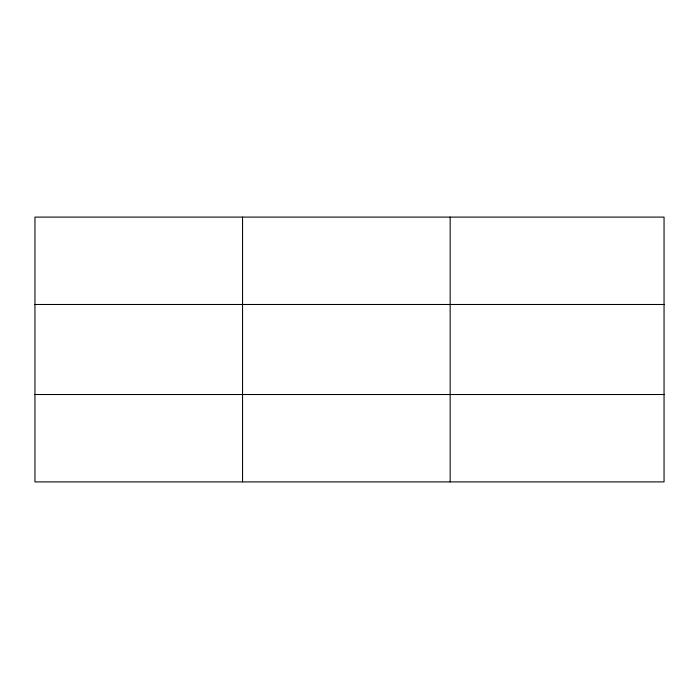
<?xml version="1.0" encoding="UTF-8"?>
<svg xmlns="http://www.w3.org/2000/svg" width="699" height="699" viewBox="0 0 699 699"><rect width="100%" height="100%" fill="white"/><g stroke="black" fill="none" stroke-linecap="round" stroke-linejoin="round"><path stroke-width="1.05" d="M242.553 481.899L242.553 217.101M450.156 481.899L450.156 217.101M664.05 304.484L664.05 217.101L34.95 217.101L34.95 481.899L664.05 481.899L664.05 304.484L34.95 304.484M34.95 394.516L664.05 394.516"/></g></svg>
